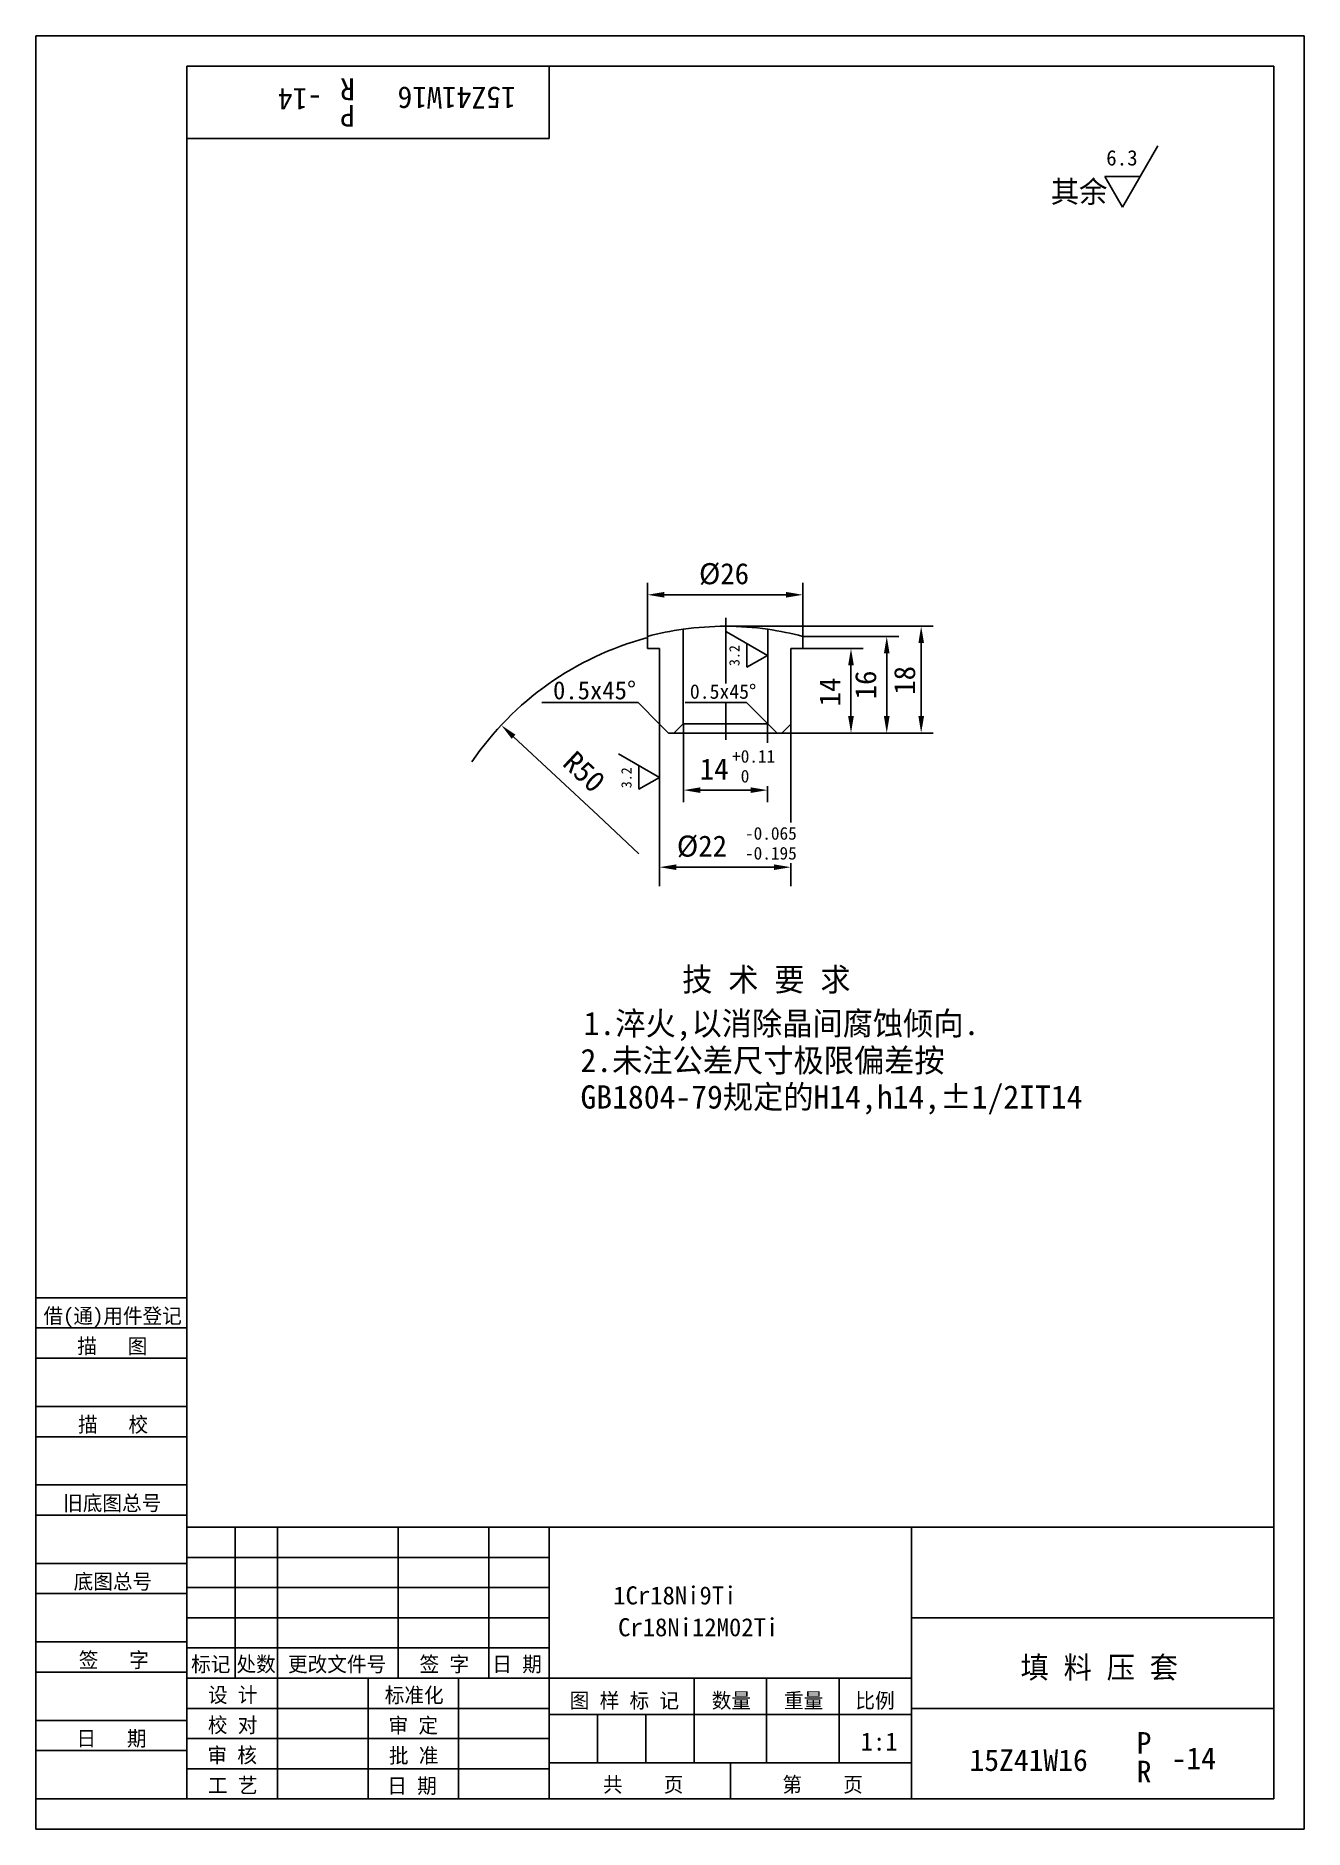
# Model space of a CAD drawing. Header units: metres. Extents: x 0 to 210, y 0 to 297.
import ezdxf

# ---------------------------------------------------------------- set-up
doc = ezdxf.new("R2010")
doc.units = ezdxf.units.M
for name, color, linetype in [('C', 6, 'Continuous'), ('D', 1, 'Continuous'), ('FL', 5, 'Continuous'), ('T', 7, 'Continuous'), ('TL', 4, 'Continuous')]:
    doc.layers.add(name, color=color, linetype=linetype)

# ---------------------------------------------------------------- blocks, each defined once
blk = doc.blocks.new('TUKUN4')
at = {"layer": 'FL'}
for p, q in [((0, 297), (0, 0)), ((210, 297), (0, 297)), ((210, 0), (210, 297)), ((0, 78), (25, 78)), ((0, 70), (25, 70)), ((0, 65), (25, 65)), ((0, 57), (25, 57)), ((0, 52), (25, 52)), ((33, 25), (33, 50)), ((40, 5), (40, 50)), ((60, 25), (60, 50)), ((75, 25), (75, 50)), ((25, 45), (85, 45)), ((0, 44), (25, 44)), ((0, 39), (25, 39)), ((25, 40), (85, 40)), ((25, 35), (85, 35)), ((0, 31), (25, 31)), ((25, 30), (85, 30)), ((0, 26), (25, 26)), ((70, 5), (70, 25)), ((0, 18), (25, 18)), ((25, 20), (85, 20)), ((25, 15), (85, 15)), ((0, 13), (25, 13)), ((25, 10), (85, 10)), ((0, 0), (210, 0))]:
    blk.add_line(p, q, dxfattribs=at)
at = {"layer": 'TL'}
for p, q in [((25, 5), (25, 292)), ((205, 292), (25, 292)), ((85, 292), (85, 280)), ((205, 5), (205, 292)), ((85, 280), (25, 280)), ((0, 88), (25, 88)), ((0, 83), (25, 83)), ((205, 50), (25, 50)), ((85, 5), (85, 50)), ((145, 5), (145, 50)), ((205, 35), (145, 35)), ((145, 25), (25, 25)), ((55, 5), (55, 25)), ((109, 11), (109, 25)), ((121, 11), (121, 25)), ((133, 11), (133, 25)), ((85, 19), (145, 19)), ((93, 11), (93, 19)), ((101, 11), (101, 19)), ((205, 20), (145, 20)), ((145, 11), (85, 11)), ((115, 5), (115, 11)), ((0, 5), (205, 5))]:
    blk.add_line(p, q, dxfattribs=at)
at = {"layer": 'T'}
for s, p in [('借(通)用件登记', (1.26, 83.76)), ('描   图', (6.86, 78.76)), ('描   校', (6.98, 65.76)), ('旧底图总号', (4.52, 52.76)), ('底图总号', (6.25, 39.76)), ('签   字', (7.1, 26.76)), ('标记', (25.71, 26.07)), ('处数', (33.22, 26.07)), ('更改文件号', (41.75, 26.07)), ('签 字', (63.53, 26.07)), ('日 期', (75.57, 26.07)), ('设 计', (28.5, 20.99)), ('标准化', (57.77, 20.93)), ('图 样 标 记', (88.4, 20.04)), ('数量', (111.92, 20.04)), ('重量', (123.88, 20.04)), ('比例', (135.7, 20.04)), ('校 对', (28.48, 15.99)), ('审 定', (58.39, 15.93)), ('日   期', (6.72, 13.76)), ('审 核', (28.41, 10.99)), ('批 准', (58.46, 10.93)), ('共    页', (93.91, 6.13)), ('第    页', (123.62, 6.13)), ('工 艺', (28.52, 5.99)), ('日 期', (58.18, 5.93))]:
    blk.add_text(s, height=2.5, dxfattribs=at).set_placement(p)

msp = doc.modelspace()

# ---------------------------------------------------------------- linework, layer by layer
at = {"layer": 'C'}
for p, q in [((114.26, 200.62), (114.26, 189.74)), ((114.26, 186.65), (114.26, 180.4))]:
    msp.add_line(p, q, dxfattribs=at)
at = {"layer": 'D'}
for p, q in [((185.76, 278.76), (179.91, 268.62)), ((176.98, 273.69), (182.83, 273.69)), ((179.91, 268.62), (176.98, 273.69)), ((101.26, 197.53), (101.26, 206.43)), ((127.01, 197.53), (127.01, 206.43)), ((104.06, 204.43), (124.21, 204.43)), ((114.26, 199.22), (148.59, 199.22)), ((114.36, 198.3), (121.12, 194.4)), ((117.74, 192.45), (117.74, 196.35)), ((127.01, 197.53), (142.89, 197.53)), ((146.59, 184.33), (146.59, 196.42)), ((121.12, 194.4), (117.74, 192.45)), ((127.01, 195.53), (136.97, 195.53)), ((140.89, 184.33), (140.89, 194.73)), ((134.97, 192.73), (134.97, 184.33)), ((86.06, 186.57), (83.78, 186.57)), ((99.73, 186.57), (86.06, 186.57)), ((103.26, 183.03), (99.73, 186.57)), ((109.14, 186.6), (107.52, 186.6)), ((117.66, 186.6), (109.14, 186.6)), ((121.2, 183.06), (117.66, 186.6)), ((103.26, 183.03), (103.26, 162.91)), ((107.25, 183.05), (107.25, 170.08)), ((121.14, 183.05), (121.14, 179.91)), ((123.51, 181.53), (136.97, 181.53)), ((125.01, 183.03), (125.01, 166.71)), ((136.97, 181.53), (142.89, 181.53)), ((142.89, 181.53), (148.59, 181.53)), ((79.1, 180.93), (93.08, 167.86)), ((96.48, 178.08), (103.24, 174.17)), ((99.86, 172.22), (99.86, 176.13)), ((103.24, 174.17), (99.86, 172.22)), ((121.14, 172.75), (121.14, 170.08)), ((110.05, 172.08), (118.34, 172.08)), ((93.08, 167.86), (99.84, 161.54)), ((103.26, 162.91), (103.26, 156.18)), ((106.06, 159.32), (122.21, 159.32)), ((125.01, 159.99), (125.01, 156.18))]:
    msp.add_line(p, q, dxfattribs=at)
msp.add_arc((114.3, 148.02), 50.99, 104.97, 145.65, dxfattribs=at)
for points in [[(104.06, 204.9), (104.06, 203.96), (101.26, 204.43)], [(124.21, 204.9), (124.21, 203.96), (127.01, 204.43)], [(146.13, 196.42), (147.06, 196.42), (146.59, 199.22)], [(140.42, 194.73), (141.36, 194.73), (140.89, 197.53)], [(134.5, 192.73), (135.44, 192.73), (134.97, 195.53)], [(134.5, 184.33), (135.44, 184.33), (134.97, 181.53)], [(140.42, 184.33), (141.36, 184.33), (140.89, 181.53)], [(146.13, 184.33), (147.06, 184.33), (146.59, 181.53)], [(78.78, 180.59), (79.42, 181.27), (77.06, 182.84)], [(110.05, 172.55), (110.05, 171.61), (107.25, 172.08)], [(118.34, 172.55), (118.34, 171.61), (121.14, 172.08)], [(106.06, 159.78), (106.06, 158.85), (103.26, 159.32)], [(122.21, 159.78), (122.21, 158.85), (125.01, 159.32)]]:
    msp.add_solid(points, dxfattribs=at)
at = {"layer": 'TL'}
for p, q in [((101.26, 195.53), (101.26, 197.53)), ((107.19, 183.06), (107.19, 198.73)), ((121.2, 183.06), (121.2, 198.73)), ((127.01, 195.53), (127.01, 197.53)), ((103.26, 195.53), (101.26, 195.53)), ((103.26, 183.03), (103.26, 195.53)), ((125.01, 183.03), (125.01, 195.53)), ((125.01, 195.53), (127.01, 195.53)), ((104.76, 181.53), (103.26, 183.03)), ((105.69, 181.53), (104.76, 181.53)), ((105.69, 181.56), (107.19, 183.06)), ((114.26, 181.53), (105.69, 181.53)), ((107.19, 183.06), (114.19, 183.06)), ((114.01, 181.53), (122.7, 181.53)), ((121.2, 183.06), (114.19, 183.06)), ((122.7, 181.56), (121.2, 183.06)), ((122.7, 181.53), (123.51, 181.53)), ((123.51, 181.53), (125.01, 183.03))]:
    msp.add_line(p, q, dxfattribs=at)
for points in [[(121.21, 198.72, 0.07), (107.19, 198.73, 0.13)], [(107.19, 198.73, 0.03), (101.26, 197.53, 0.13)], [(127.01, 197.53, 0.03), (121.21, 198.72, 0.13)]]:
    msp.add_lwpolyline(points, format="xyb", dxfattribs=at)

# ---------------------------------------------------------------- block references
at = {"layer": 'D'}
msp.add_blockref('TUKUN4', (0, 0), dxfattribs=at)

# ---------------------------------------------------------------- texts
for s, height, rotation, p in [('-14', 3.6, 180, (47.41, 288.33)), ('R', 3.6, 180, (52.83, 289.95)), ('15Z41W16', 3.6, 180, (79.47, 288.55)), ('P', 3.6, 180, (52.83, 285.55)), ('3.2', 1.7, 90, (116.51, 192.62)), ('14', 3.5, 90, (133.22, 185.95)), ('16', 3.5, 90, (139.14, 187.12)), ('18', 3.5, 90, (145.59, 187.88)), ('R50', 3.5, 316.93, (87.01, 176.29)), ('3.2', 1.7, 90, (98.63, 172.39))]:
    msp.add_text(s, height=height, rotation=rotation, dxfattribs=at).set_placement(p)
for s, height, p in [('6.3', 2.55, (177.23, 275.53)), ('其余', 3.6, (168.05, 269.39)), ('%%c26', 3.5, (109.8, 206.18)), ('0.5x45%%d', 3, (85.63, 187.12)), ('0.5x45%%d', 2.4, (108.29, 187.21)), ('+0.11', 2.1, (115.28, 176.63)), ('14', 3.5, (109.94, 173.83)), (' 0', 2.1, (115.28, 173.34)), ('%%c22', 3.5, (106.14, 161.07)), ('-0.065', 2.1, (117.42, 163.87)), ('-0.195', 2.1, (117.42, 160.58)), ('技 术 要 求', 3.85, (107.02, 138.79)), ('1.淬火,以消除晶间腐蚀倾向.', 3.85, (90.7, 131.52)), ('2.未注公差尺寸极限偏差按', 3.85, (90.18, 125.39)), ('GB1804-79规定的H14,h14,%%P1/2IT14', 3.85, (90.18, 119.34)), ('1Cr18Ni9Ti', 3, (95.6, 37.21)), ('Cr18Ni12M02Ti', 3, (96.4, 31.94)), ('填 料 压 套', 3.6, (163.04, 24.98)), ('1:1', 3, (136.57, 13)), ('P', 3.6, (182.27, 12.48)), ('15Z41W16', 3.6, (154.59, 9.63)), ('-14', 3.6, (188.05, 9.93)), ('R', 3.6, (182.27, 7.73))]:
    msp.add_text(s, height=height, dxfattribs=at).set_placement(p)

doc.saveas('drawing.dxf')
